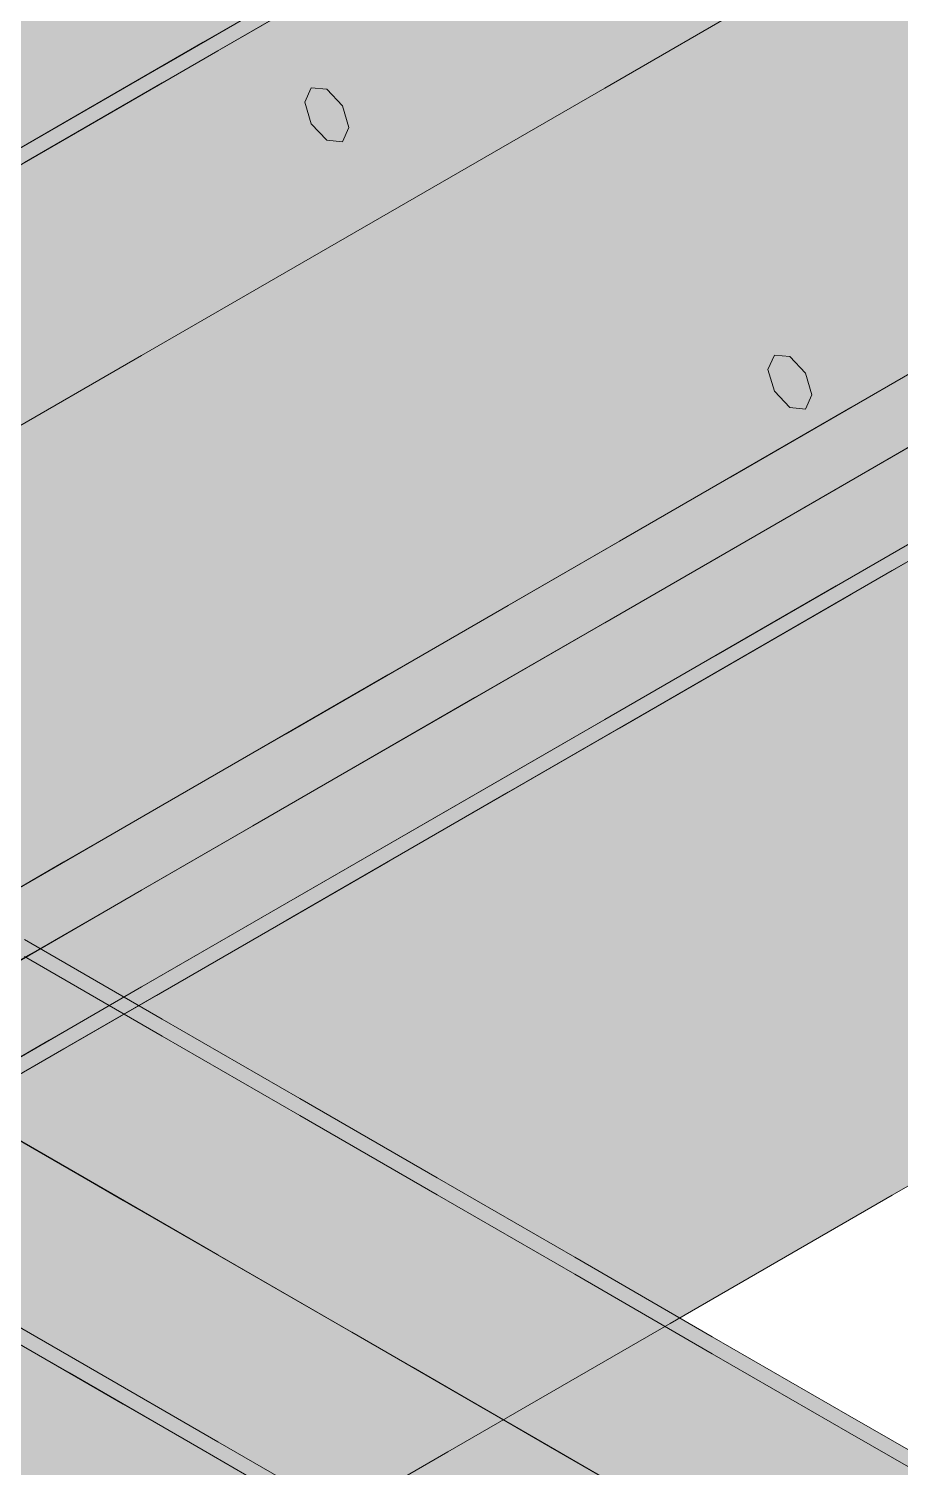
# Model space of a CAD drawing. Header units: metres. Extents: x 349021 to 349543, y 9281040 to 9281959.
# Drawn here: x 349206.8642 to 349207.0272, y 9281044.0771 to 9281044.3461 of the extents above; entities that cross this region are included whole.
import ezdxf

# ---------------------------------------------------------------- set-up
doc = ezdxf.new("R2010")
doc.units = ezdxf.units.M
doc.header["$LTSCALE"] = 0.25
doc.layers.add('ISO-3D', color=7, linetype='CONTINUOUS', lineweight=13)
doc.layers.add('ISO-3D-ARISTAS', color=250, linetype='CONTINUOUS', lineweight=13)

msp = doc.modelspace()

# ---------------------------------------------------------------- linework, layer by layer
at = {"layer": 'ISO-3D', "true_color": 0x8e8d88}
for points in [[(349206.92859, 9281044.36), (349206.88529, 9281044.335), (349206.92859, 9281044.41), (349206.88529, 9281044.385)], [(349207.01519, 9281044.36), (349206.97189, 9281044.335), (349207.01519, 9281044.41), (349206.97189, 9281044.385)], [(349206.88529, 9281044.335), (349206.84199, 9281044.31), (349206.88529, 9281044.385), (349206.84199, 9281044.36)], [(349206.97189, 9281044.335), (349206.92859, 9281044.31), (349206.97189, 9281044.385), (349206.92859, 9281044.36)], [(349207.05849, 9281044.3669), (349207.01519, 9281044.3419), (349207.05849, 9281044.385), (349207.01519, 9281044.36)], [(349207.05849, 9281044.335), (349207.01519, 9281044.31), (349207.05849, 9281044.385), (349207.01519, 9281044.36)], [(349207.05849, 9281044.32595), (349207.01519, 9281044.30095), (349207.05849, 9281044.3669), (349207.01519, 9281044.3419)], [(349206.92859, 9281044.31), (349206.88529, 9281044.285), (349206.92859, 9281044.36), (349206.88529, 9281044.335)], [(349207.01519, 9281044.3419), (349206.97189, 9281044.3169), (349207.01519, 9281044.36), (349206.97189, 9281044.335)], [(349207.01519, 9281044.31), (349206.97189, 9281044.285), (349207.01519, 9281044.36), (349206.97189, 9281044.335)], [(349207.01519, 9281044.30095), (349206.97189, 9281044.27595), (349207.01519, 9281044.3419), (349206.97189, 9281044.3169)], [(349206.88529, 9281044.285), (349206.84199, 9281044.26), (349206.88529, 9281044.335), (349206.84199, 9281044.31)], [(349206.97189, 9281044.3169), (349206.92859, 9281044.2919), (349206.97189, 9281044.335), (349206.92859, 9281044.31)], [(349206.97189, 9281044.285), (349206.92859, 9281044.26), (349206.97189, 9281044.335), (349206.92859, 9281044.31)], [(349207.05849, 9281044.285), (349207.01519, 9281044.26), (349207.05849, 9281044.335), (349207.01519, 9281044.31)], [(349207.05849, 9281044.285), (349207.01519, 9281044.26), (349207.05849, 9281044.32595), (349207.01519, 9281044.30095)], [(349206.97189, 9281044.27595), (349206.92859, 9281044.25095), (349206.97189, 9281044.3169), (349206.92859, 9281044.2919)], [(349206.92859, 9281044.2919), (349206.88529, 9281044.2669), (349206.92859, 9281044.31), (349206.88529, 9281044.285)], [(349206.92859, 9281044.26), (349206.88529, 9281044.235), (349206.92859, 9281044.31), (349206.88529, 9281044.285)], [(349207.01519, 9281044.26), (349206.97189, 9281044.235), (349207.01519, 9281044.31), (349206.97189, 9281044.285)], [(349207.01519, 9281044.26), (349206.97189, 9281044.235), (349207.01519, 9281044.30095), (349206.97189, 9281044.27595)], [(349207.06124, 9281044.26531), (349207.01794, 9281044.24031), (349207.06124, 9281044.30024), (349207.01794, 9281044.27524)], [(349206.92859, 9281044.25095), (349206.88529, 9281044.22595), (349206.92859, 9281044.2919), (349206.88529, 9281044.2669)], [(349206.88529, 9281044.2669), (349206.84199, 9281044.2419), (349206.88529, 9281044.285), (349206.84199, 9281044.26)], [(349206.88529, 9281044.235), (349206.84199, 9281044.21), (349206.88529, 9281044.285), (349206.84199, 9281044.26)], [(349206.97189, 9281044.235), (349206.92859, 9281044.21), (349206.97189, 9281044.285), (349206.92859, 9281044.26)], [(349207.05849, 9281044.2669), (349207.01519, 9281044.2419), (349207.05849, 9281044.285), (349207.01519, 9281044.26)], [(349206.97189, 9281044.235), (349206.92859, 9281044.21), (349206.97189, 9281044.27595), (349206.92859, 9281044.25095)], [(349207.01794, 9281044.24031), (349206.97464, 9281044.21531), (349207.01794, 9281044.27524), (349206.97464, 9281044.25024)], [(349207.06722, 9281044.23384), (349207.02566, 9281044.20985), (349207.06722, 9281044.26876), (349207.02566, 9281044.24477)], [(349206.88529, 9281044.22595), (349206.84199, 9281044.20095), (349206.88529, 9281044.2669), (349206.84199, 9281044.2419)], [(349206.92859, 9281044.21), (349206.88529, 9281044.185), (349206.92859, 9281044.26), (349206.88529, 9281044.235)], [(349207.01519, 9281044.2419), (349206.97189, 9281044.2169), (349207.01519, 9281044.26), (349206.97189, 9281044.235)], [(349206.92859, 9281044.21), (349206.88529, 9281044.185), (349206.92859, 9281044.25095), (349206.88529, 9281044.22595)], [(349206.97464, 9281044.21531), (349206.93134, 9281044.19031), (349206.97464, 9281044.25024), (349206.93134, 9281044.22524)], [(349207.02566, 9281044.20985), (349206.98411, 9281044.18585), (349207.02566, 9281044.24477), (349206.98411, 9281044.22078)], [(349206.88529, 9281044.185), (349206.84199, 9281044.16), (349206.88529, 9281044.235), (349206.84199, 9281044.21)], [(349206.97189, 9281044.2169), (349206.92859, 9281044.1919), (349206.97189, 9281044.235), (349206.92859, 9281044.21)], [(349207.06722, 9281044.19289), (349207.02566, 9281044.1689), (349207.06722, 9281044.23384), (349207.02566, 9281044.20985)], [(349206.88529, 9281044.185), (349206.84199, 9281044.16), (349206.88529, 9281044.22595), (349206.84199, 9281044.20095)], [(349206.93134, 9281044.19031), (349206.88804, 9281044.16531), (349206.93134, 9281044.22524), (349206.88804, 9281044.20024)], [(349206.98411, 9281044.18585), (349206.94255, 9281044.16186), (349206.98411, 9281044.22078), (349206.94255, 9281044.19679)], [(349206.92859, 9281044.1919), (349206.88529, 9281044.1669), (349206.92859, 9281044.21), (349206.88529, 9281044.185)], [(349207.02566, 9281044.1689), (349206.98411, 9281044.1449), (349207.02566, 9281044.20985), (349206.98411, 9281044.18585)], [(349206.88804, 9281044.16531), (349206.84474, 9281044.14031), (349206.88804, 9281044.20024), (349206.84474, 9281044.17524)], [(349206.94255, 9281044.16186), (349206.901, 9281044.13787), (349206.94255, 9281044.19679), (349206.901, 9281044.17279)], [(349207.06722, 9281044.15194), (349207.02566, 9281044.12795), (349207.06722, 9281044.19289), (349207.02566, 9281044.1689)], [(349206.88529, 9281044.1669), (349206.84199, 9281044.1419), (349206.88529, 9281044.185), (349206.84199, 9281044.16)], [(349206.98411, 9281044.1449), (349206.94255, 9281044.12091), (349206.98411, 9281044.18585), (349206.94255, 9281044.16186)], [(349206.901, 9281044.13787), (349206.85944, 9281044.11388), (349206.901, 9281044.17279), (349206.85944, 9281044.1488)], [(349207.02566, 9281044.12795), (349206.98411, 9281044.10395), (349207.02566, 9281044.1689), (349206.98411, 9281044.1449)], [(349206.94255, 9281044.12091), (349206.901, 9281044.09692), (349206.94255, 9281044.16186), (349206.901, 9281044.13787)], [(349206.98411, 9281044.10395), (349206.94255, 9281044.07996), (349206.98411, 9281044.1449), (349206.94255, 9281044.12091)], [(349206.901, 9281044.09692), (349206.85944, 9281044.07293), (349206.901, 9281044.13787), (349206.85944, 9281044.11388)], [(349206.94255, 9281044.07996), (349206.901, 9281044.05597), (349206.94255, 9281044.12091), (349206.901, 9281044.09692)], [(349206.901, 9281044.05597), (349206.85944, 9281044.03198), (349206.901, 9281044.09692), (349206.85944, 9281044.07293)]]:
    msp.add_solid(points, dxfattribs=at)
at = {"layer": 'ISO-3D', "true_color": 0xb0aea8}
for points in [[(349206.91416, 9281044.36833), (349206.87085, 9281044.34333), (349206.88529, 9281044.385), (349206.84199, 9281044.36)], [(349207.01519, 9281044.36), (349206.97189, 9281044.335), (349206.98632, 9281044.37667), (349206.94302, 9281044.35167)], [(349206.94302, 9281044.35167), (349206.89972, 9281044.32667), (349206.91416, 9281044.36833), (349206.87085, 9281044.34333)], [(349206.87085, 9281044.34333), (349206.82755, 9281044.31833), (349206.84199, 9281044.36), (349206.79869, 9281044.335)], [(349206.97189, 9281044.335), (349206.92859, 9281044.31), (349206.94302, 9281044.35167), (349206.89972, 9281044.32667)], [(349206.89972, 9281044.32667), (349206.85642, 9281044.30167), (349206.87085, 9281044.34333), (349206.82755, 9281044.31833)], [(349206.92859, 9281044.31), (349206.88529, 9281044.285), (349206.89972, 9281044.32667), (349206.85642, 9281044.30167)], [(349206.88529, 9281044.285), (349206.84199, 9281044.26), (349206.85642, 9281044.30167), (349206.81312, 9281044.27667)], [(349207.06722, 9281044.26876), (349207.02566, 9281044.24477), (349207.03697, 9281044.28623), (349206.99542, 9281044.26223)], [(349207.0706, 9281044.24596), (349207.02904, 9281044.22196), (349207.03073, 9281044.26897), (349206.98918, 9281044.24498)], [(349207.02566, 9281044.24477), (349206.98411, 9281044.22078), (349206.99542, 9281044.26223), (349206.95386, 9281044.23824)], [(349207.03697, 9281044.2513), (349206.99542, 9281044.22731), (349207.03422, 9281044.25289), (349206.99267, 9281044.2289)], [(349207.02904, 9281044.22196), (349206.98749, 9281044.19797), (349206.98918, 9281044.24498), (349206.94762, 9281044.22099)], [(349206.98411, 9281044.22078), (349206.94255, 9281044.19679), (349206.95386, 9281044.23824), (349206.91231, 9281044.21425)], [(349206.99542, 9281044.22731), (349206.95386, 9281044.20332), (349206.99267, 9281044.2289), (349206.95111, 9281044.2049)], [(349207.06891, 9281044.19895), (349207.02735, 9281044.17496), (349207.02904, 9281044.22196), (349206.98749, 9281044.19797)], [(349206.98749, 9281044.19797), (349206.94593, 9281044.17398), (349206.94762, 9281044.22099), (349206.90607, 9281044.197)], [(349206.94255, 9281044.19679), (349206.901, 9281044.17279), (349206.91231, 9281044.21425), (349206.87075, 9281044.19026)], [(349206.95386, 9281044.20332), (349206.91231, 9281044.17932), (349206.95111, 9281044.2049), (349206.90956, 9281044.18091)], [(349207.02735, 9281044.17496), (349206.9858, 9281044.15096), (349206.98749, 9281044.19797), (349206.94593, 9281044.17398)], [(349206.94593, 9281044.17398), (349206.90438, 9281044.14999), (349206.90607, 9281044.197), (349206.86451, 9281044.173)], [(349206.901, 9281044.17279), (349206.85944, 9281044.1488), (349206.87075, 9281044.19026), (349206.8292, 9281044.16626)], [(349206.91231, 9281044.17932), (349206.87075, 9281044.15533), (349206.90956, 9281044.18091), (349206.868, 9281044.15692)], [(349206.9858, 9281044.15096), (349206.94424, 9281044.12697), (349206.94593, 9281044.17398), (349206.90438, 9281044.14999)], [(349207.06722, 9281044.15194), (349207.02566, 9281044.12795), (349207.02735, 9281044.17496), (349206.9858, 9281044.15096)], [(349206.90438, 9281044.14999), (349206.86282, 9281044.12599), (349206.86451, 9281044.173), (349206.82295, 9281044.14901)], [(349206.87075, 9281044.15533), (349206.8292, 9281044.13134), (349206.868, 9281044.15692), (349206.82645, 9281044.13293)], [(349206.94424, 9281044.12697), (349206.90269, 9281044.10298), (349206.90438, 9281044.14999), (349206.86282, 9281044.12599)], [(349207.02566, 9281044.12795), (349206.98411, 9281044.10395), (349206.9858, 9281044.15096), (349206.94424, 9281044.12697)], [(349206.90269, 9281044.10298), (349206.86113, 9281044.07899), (349206.86282, 9281044.12599), (349206.82126, 9281044.102)], [(349206.98411, 9281044.10395), (349206.94255, 9281044.07996), (349206.94424, 9281044.12697), (349206.90269, 9281044.10298)], [(349206.94255, 9281044.07996), (349206.901, 9281044.05597), (349206.90269, 9281044.10298), (349206.86113, 9281044.07899)], [(349206.901, 9281044.05597), (349206.85944, 9281044.03198), (349206.86113, 9281044.07899), (349206.81958, 9281044.05499)]]:
    msp.add_solid(points, dxfattribs=at)
at = {"layer": 'ISO-3D', "true_color": 0x22252b}
for points in [[(349206.89611, 9281044.36061), (349206.87085, 9281044.34603), (349206.89611, 9281044.37807), (349206.87085, 9281044.36349)], [(349206.89955, 9281044.35942), (349206.87452, 9281044.34497), (349206.89955, 9281044.37688), (349206.87452, 9281044.36243)], [(349206.92137, 9281044.35773), (349206.89611, 9281044.34315), (349206.92137, 9281044.3752), (349206.89611, 9281044.36061)], [(349206.92458, 9281044.35641), (349206.89955, 9281044.34196), (349206.92458, 9281044.37387), (349206.89955, 9281044.35942)], [(349206.87085, 9281044.34603), (349206.8456, 9281044.33145), (349206.87085, 9281044.36349), (349206.8456, 9281044.34891)], [(349206.87452, 9281044.34497), (349206.84949, 9281044.33052), (349206.87452, 9281044.36243), (349206.84949, 9281044.34798)], [(349206.89611, 9281044.34315), (349206.87085, 9281044.32857), (349206.89611, 9281044.36061), (349206.87085, 9281044.34603)], [(349206.89955, 9281044.34196), (349206.87452, 9281044.32751), (349206.89955, 9281044.35942), (349206.87452, 9281044.34497)], [(349206.91485, 9281044.35079), (349206.88912, 9281044.33594), (349206.91485, 9281044.35397), (349206.88912, 9281044.33911)], [(349206.87085, 9281044.32857), (349206.8456, 9281044.31398), (349206.87085, 9281044.34603), (349206.8456, 9281044.33145)], [(349206.87452, 9281044.32751), (349206.84949, 9281044.31306), (349206.87452, 9281044.34497), (349206.84949, 9281044.33052)], [(349206.88912, 9281044.33594), (349206.8634, 9281044.32109), (349206.88912, 9281044.33911), (349206.8634, 9281044.32426)]]:
    msp.add_solid(points, dxfattribs=at)
at = {"layer": 'ISO-3D', "true_color": 0x2b2e35}
for points in [[(349206.89973, 9281044.35952), (349206.874, 9281044.34467), (349206.8846, 9281044.36825), (349206.85888, 9281044.3534)], [(349206.91485, 9281044.35397), (349206.88912, 9281044.33911), (349206.89835, 9281044.36349), (349206.87263, 9281044.34864)], [(349206.91485, 9281044.35079), (349206.88912, 9281044.33594), (349206.89973, 9281044.35952), (349206.874, 9281044.34467)], [(349206.87263, 9281044.34864), (349206.8469, 9281044.33379), (349206.85613, 9281044.35816), (349206.8304, 9281044.34331)], [(349206.92458, 9281044.35641), (349206.89955, 9281044.34196), (349206.92183, 9281044.358), (349206.8968, 9281044.34355)], [(349206.874, 9281044.34467), (349206.84828, 9281044.32982), (349206.85888, 9281044.3534), (349206.83315, 9281044.33855)], [(349206.88912, 9281044.33911), (349206.8634, 9281044.32426), (349206.87263, 9281044.34864), (349206.8469, 9281044.33379)], [(349206.88912, 9281044.33594), (349206.8634, 9281044.32109), (349206.874, 9281044.34467), (349206.84828, 9281044.32982)], [(349206.89955, 9281044.34196), (349206.87452, 9281044.32751), (349206.8968, 9281044.34355), (349206.87177, 9281044.3291)], [(349206.87452, 9281044.32751), (349206.84949, 9281044.31306), (349206.87177, 9281044.3291), (349206.84674, 9281044.31464)], [(349206.88912, 9281044.16089), (349206.87263, 9281044.15136), (349206.8634, 9281044.17574), (349206.8469, 9281044.16621)], [(349206.88912, 9281044.15771), (349206.874, 9281044.14898), (349206.8634, 9281044.17256), (349206.84828, 9281044.16383)], [(349206.87263, 9281044.15136), (349206.85613, 9281044.14184), (349206.8469, 9281044.16621), (349206.8304, 9281044.15669)], [(349206.874, 9281044.14898), (349206.85888, 9281044.14025), (349206.84828, 9281044.16383), (349206.83315, 9281044.1551)], [(349206.91485, 9281044.14603), (349206.89835, 9281044.13651), (349206.88912, 9281044.16089), (349206.87263, 9281044.15136)], [(349206.91485, 9281044.14286), (349206.89973, 9281044.13413), (349206.88912, 9281044.15771), (349206.874, 9281044.14898)], [(349206.89835, 9281044.13651), (349206.88185, 9281044.12698), (349206.87263, 9281044.15136), (349206.85613, 9281044.14184)], [(349206.89973, 9281044.13413), (349206.8846, 9281044.1254), (349206.874, 9281044.14898), (349206.85888, 9281044.14025)], [(349206.94057, 9281044.13118), (349206.92408, 9281044.12166), (349206.91485, 9281044.14603), (349206.89835, 9281044.13651)], [(349206.94057, 9281044.12801), (349206.92545, 9281044.11927), (349206.91485, 9281044.14286), (349206.89973, 9281044.13413)], [(349206.92408, 9281044.12166), (349206.90758, 9281044.11213), (349206.89835, 9281044.13651), (349206.88185, 9281044.12698)], [(349206.92545, 9281044.11927), (349206.91033, 9281044.11054), (349206.89973, 9281044.13413), (349206.8846, 9281044.1254)], [(349206.9663, 9281044.11633), (349206.9498, 9281044.1068), (349206.94057, 9281044.13118), (349206.92408, 9281044.12166)], [(349206.9663, 9281044.11315), (349206.95118, 9281044.10442), (349206.94057, 9281044.12801), (349206.92545, 9281044.11927)], [(349206.9498, 9281044.1068), (349206.9333, 9281044.09728), (349206.92408, 9281044.12166), (349206.90758, 9281044.11213)], [(349206.95118, 9281044.10442), (349206.93605, 9281044.09569), (349206.92545, 9281044.11927), (349206.91033, 9281044.11054)], [(349206.99202, 9281044.10148), (349206.97553, 9281044.09195), (349206.9663, 9281044.11633), (349206.9498, 9281044.1068)], [(349206.99202, 9281044.0983), (349206.9769, 9281044.08957), (349206.9663, 9281044.11315), (349206.95118, 9281044.10442)], [(349206.87452, 9281044.09629), (349206.87177, 9281044.0947), (349206.84949, 9281044.11074), (349206.84674, 9281044.10916)], [(349206.97553, 9281044.09195), (349206.95903, 9281044.08243), (349206.9498, 9281044.1068), (349206.9333, 9281044.09728)], [(349206.9769, 9281044.08957), (349206.96178, 9281044.08084), (349206.95118, 9281044.10442), (349206.93605, 9281044.09569)], [(349207.01775, 9281044.08662), (349207.00125, 9281044.0771), (349206.99202, 9281044.10148), (349206.97553, 9281044.09195)], [(349207.01775, 9281044.08345), (349207.00263, 9281044.07472), (349206.99202, 9281044.0983), (349206.9769, 9281044.08957)], [(349206.89955, 9281044.08184), (349206.8968, 9281044.08025), (349206.87452, 9281044.09629), (349206.87177, 9281044.0947)], [(349207.00125, 9281044.0771), (349206.98475, 9281044.06757), (349206.97553, 9281044.09195), (349206.95903, 9281044.08243)], [(349207.00263, 9281044.07472), (349206.9875, 9281044.06599), (349206.9769, 9281044.08957), (349206.96178, 9281044.08084)], [(349207.04347, 9281044.07177), (349207.02698, 9281044.06225), (349207.01775, 9281044.08662), (349207.00125, 9281044.0771)], [(349207.04347, 9281044.0686), (349207.02835, 9281044.05987), (349207.01775, 9281044.08345), (349207.00263, 9281044.07472)], [(349206.92458, 9281044.06739), (349206.92183, 9281044.0658), (349206.89955, 9281044.08184), (349206.8968, 9281044.08025)], [(349207.02698, 9281044.06225), (349207.01048, 9281044.05272), (349207.00125, 9281044.0771), (349206.98475, 9281044.06757)]]:
    msp.add_solid(points, dxfattribs=at)
at = {"layer": 'ISO-3D', "true_color": 0x6c452d}
for points in [[(349206.95615, 9281044.33535), (349206.95324, 9281044.33506), (349206.91485, 9281044.35919), (349206.91194, 9281044.3589)], [(349206.95032, 9281044.32524), (349206.95324, 9281044.32553), (349206.90902, 9281044.34909), (349206.91194, 9281044.34938)], [(349206.99746, 9281044.3115), (349206.99454, 9281044.31121), (349206.95615, 9281044.33535), (349206.95324, 9281044.33506)], [(349206.99162, 9281044.3014), (349206.99454, 9281044.30169), (349206.95032, 9281044.32524), (349206.95324, 9281044.32553)], [(349207.03876, 9281044.28765), (349207.03584, 9281044.28736), (349206.99746, 9281044.3115), (349206.99454, 9281044.31121)], [(349207.03293, 9281044.27755), (349207.03584, 9281044.27784), (349206.99162, 9281044.3014), (349206.99454, 9281044.30169)]]:
    msp.add_solid(points, dxfattribs=at)
at = {"layer": 'ISO-3D', "true_color": 0x5c3b26}
for points in [[(349206.95736, 9281044.33268), (349206.95615, 9281044.33535), (349206.91606, 9281044.35652), (349206.91485, 9281044.35919)], [(349206.94911, 9281044.32791), (349206.95032, 9281044.32524), (349206.90781, 9281044.35176), (349206.90902, 9281044.34909)], [(349206.99867, 9281044.30883), (349206.99746, 9281044.3115), (349206.95736, 9281044.33268), (349206.95615, 9281044.33535)], [(349206.99042, 9281044.30407), (349206.99162, 9281044.3014), (349206.94911, 9281044.32791), (349206.95032, 9281044.32524)], [(349207.03997, 9281044.28498), (349207.03876, 9281044.28765), (349206.99867, 9281044.30883), (349206.99746, 9281044.3115)], [(349207.03172, 9281044.28022), (349207.03293, 9281044.27755), (349206.99042, 9281044.30407), (349206.99162, 9281044.3014)]]:
    msp.add_solid(points, dxfattribs=at)
at = {"layer": 'ISO-3D', "true_color": 0x845437}
for points in [[(349206.95324, 9281044.33506), (349206.95032, 9281044.33198), (349206.91194, 9281044.3589), (349206.90902, 9281044.35582)], [(349206.95324, 9281044.32553), (349206.95615, 9281044.32861), (349206.91194, 9281044.34938), (349206.91485, 9281044.35246)], [(349206.99454, 9281044.31121), (349206.99162, 9281044.30813), (349206.95324, 9281044.33506), (349206.95032, 9281044.33198)], [(349206.99454, 9281044.30169), (349206.99746, 9281044.30476), (349206.95324, 9281044.32553), (349206.95615, 9281044.32861)], [(349207.03584, 9281044.28736), (349207.03293, 9281044.28429), (349206.99454, 9281044.31121), (349206.99162, 9281044.30813)], [(349207.03584, 9281044.27784), (349207.03876, 9281044.28092), (349206.99454, 9281044.30169), (349206.99746, 9281044.30476)]]:
    msp.add_solid(points, dxfattribs=at)
at = {"layer": 'ISO-3D', "true_color": 0x7e5035}
for points in [[(349206.95615, 9281044.32861), (349206.95736, 9281044.33268), (349206.91485, 9281044.35246), (349206.91606, 9281044.35652)], [(349206.95032, 9281044.33198), (349206.94911, 9281044.32791), (349206.90902, 9281044.35582), (349206.90781, 9281044.35176)], [(349206.99746, 9281044.30476), (349206.99867, 9281044.30883), (349206.95615, 9281044.32861), (349206.95736, 9281044.33268)], [(349206.99162, 9281044.30813), (349206.99042, 9281044.30407), (349206.95032, 9281044.33198), (349206.94911, 9281044.32791)], [(349207.03293, 9281044.28429), (349207.03172, 9281044.28022), (349206.99162, 9281044.30813), (349206.99042, 9281044.30407)], [(349207.03876, 9281044.28092), (349207.03997, 9281044.28498), (349206.99746, 9281044.30476), (349206.99867, 9281044.30883)]]:
    msp.add_solid(points, dxfattribs=at)
at = {"layer": 'ISO-3D', "true_color": 0x513422}
for points in [[(349206.95711, 9281044.35623), (349206.95832, 9281044.3589), (349206.91581, 9281044.33238), (349206.91701, 9281044.33505)], [(349206.96536, 9281044.35146), (349206.96415, 9281044.34879), (349206.92405, 9281044.32762), (349206.92285, 9281044.32495)], [(349207.04371, 9281044.30623), (349207.04492, 9281044.3089), (349207.00241, 9281044.28238), (349207.00362, 9281044.28505)], [(349207.05196, 9281044.30146), (349207.05075, 9281044.29879), (349207.01066, 9281044.27762), (349207.00945, 9281044.27495)]]:
    msp.add_solid(points, dxfattribs=at)
at = {"layer": 'ISO-3D', "true_color": 0x70482f}
for points in [[(349206.95832, 9281044.3589), (349206.96123, 9281044.35861), (349206.91701, 9281044.33505), (349206.91993, 9281044.33476)], [(349206.96415, 9281044.34879), (349206.96123, 9281044.34908), (349206.92285, 9281044.32495), (349206.91993, 9281044.32524)], [(349207.04492, 9281044.3089), (349207.04783, 9281044.30861), (349207.00362, 9281044.28505), (349207.00653, 9281044.28476)], [(349207.05075, 9281044.29879), (349207.04783, 9281044.29908), (349207.00945, 9281044.27495), (349207.00653, 9281044.27524)]]:
    msp.add_solid(points, dxfattribs=at)
at = {"layer": 'ISO-3D', "true_color": 0x805135}
for points in [[(349206.96123, 9281044.35861), (349206.96415, 9281044.35553), (349206.91993, 9281044.33476), (349206.92285, 9281044.33168)], [(349206.96123, 9281044.34908), (349206.95832, 9281044.35216), (349206.91993, 9281044.32524), (349206.91701, 9281044.32832)], [(349207.04783, 9281044.30861), (349207.05075, 9281044.30553), (349207.00653, 9281044.28476), (349207.00945, 9281044.28168)], [(349207.04783, 9281044.29908), (349207.04492, 9281044.30216), (349207.00653, 9281044.27524), (349207.00362, 9281044.27832)]]:
    msp.add_solid(points, dxfattribs=at)
at = {"layer": 'ISO-3D', "true_color": 0x734930}
for points in [[(349206.95832, 9281044.35216), (349206.95711, 9281044.35623), (349206.91701, 9281044.32832), (349206.91581, 9281044.33238)], [(349206.96415, 9281044.35553), (349206.96536, 9281044.35146), (349206.92285, 9281044.33168), (349206.92405, 9281044.32762)], [(349207.04492, 9281044.30216), (349207.04371, 9281044.30623), (349207.00362, 9281044.27832), (349207.00241, 9281044.28238)], [(349207.05075, 9281044.30553), (349207.05196, 9281044.30146), (349207.00945, 9281044.28168), (349207.01066, 9281044.27762)]]:
    msp.add_solid(points, dxfattribs=at)
at = {"layer": 'ISO-3D', "true_color": 0x6f472f}
for points in [[(349206.91993, 9281044.33), (349206.91581, 9281044.33238), (349206.91701, 9281044.33505)], [(349206.91993, 9281044.33), (349206.91701, 9281044.33505), (349206.91993, 9281044.33476)], [(349206.91993, 9281044.33), (349206.91993, 9281044.33476), (349206.92285, 9281044.33168)], [(349206.91993, 9281044.33), (349206.91701, 9281044.32832), (349206.91581, 9281044.33238)], [(349206.91993, 9281044.33), (349206.91993, 9281044.32524), (349206.91701, 9281044.32832)], [(349206.91993, 9281044.33), (349206.92285, 9281044.33168), (349206.92405, 9281044.32762)], [(349206.91993, 9281044.33), (349206.92285, 9281044.32495), (349206.91993, 9281044.32524)], [(349206.91993, 9281044.33), (349206.92405, 9281044.32762), (349206.92285, 9281044.32495)], [(349207.00653, 9281044.28), (349207.00241, 9281044.28238), (349207.00362, 9281044.28505)], [(349207.00653, 9281044.28), (349207.00362, 9281044.28505), (349207.00653, 9281044.28476)], [(349207.00653, 9281044.28), (349207.00653, 9281044.28476), (349207.00945, 9281044.28168)], [(349207.00653, 9281044.28), (349207.00362, 9281044.27832), (349207.00241, 9281044.28238)], [(349207.00653, 9281044.28), (349207.00945, 9281044.28168), (349207.01066, 9281044.27762)], [(349207.00653, 9281044.28), (349207.00653, 9281044.27524), (349207.00362, 9281044.27832)], [(349207.00653, 9281044.28), (349207.00945, 9281044.27495), (349207.00653, 9281044.27524)], [(349207.00653, 9281044.28), (349207.01066, 9281044.27762), (349207.00945, 9281044.27495)]]:
    msp.add_solid(points, dxfattribs=at)
at = {"layer": 'ISO-3D', "true_color": 0x262a30}
for points in [[(349206.88912, 9281044.15771), (349206.8634, 9281044.17256), (349206.88912, 9281044.16089), (349206.8634, 9281044.17574)], [(349206.91485, 9281044.14286), (349206.88912, 9281044.15771), (349206.91485, 9281044.14603), (349206.88912, 9281044.16089)], [(349206.87452, 9281044.11375), (349206.84949, 9281044.12821), (349206.87452, 9281044.13122), (349206.84949, 9281044.14567)], [(349206.94057, 9281044.12801), (349206.91485, 9281044.14286), (349206.94057, 9281044.13118), (349206.91485, 9281044.14603)], [(349206.88185, 9281044.12381), (349206.85613, 9281044.13866), (349206.88185, 9281044.12698), (349206.85613, 9281044.14184)], [(349206.88185, 9281044.10635), (349206.85613, 9281044.1212), (349206.88185, 9281044.12381), (349206.85613, 9281044.13866)], [(349206.89955, 9281044.0993), (349206.87452, 9281044.11375), (349206.89955, 9281044.11677), (349206.87452, 9281044.13122)], [(349206.9663, 9281044.11315), (349206.94057, 9281044.12801), (349206.9663, 9281044.11633), (349206.94057, 9281044.13118)], [(349206.87452, 9281044.09629), (349206.84949, 9281044.11074), (349206.87452, 9281044.11375), (349206.84949, 9281044.12821)], [(349206.90758, 9281044.10896), (349206.88185, 9281044.12381), (349206.90758, 9281044.11213), (349206.88185, 9281044.12698)], [(349206.90758, 9281044.09149), (349206.88185, 9281044.10635), (349206.90758, 9281044.10896), (349206.88185, 9281044.12381)], [(349206.88185, 9281044.08888), (349206.85613, 9281044.10374), (349206.88185, 9281044.10635), (349206.85613, 9281044.1212)], [(349206.92458, 9281044.08485), (349206.89955, 9281044.0993), (349206.92458, 9281044.10231), (349206.89955, 9281044.11677)], [(349206.99202, 9281044.0983), (349206.9663, 9281044.11315), (349206.99202, 9281044.10148), (349206.9663, 9281044.11633)], [(349206.89955, 9281044.08184), (349206.87452, 9281044.09629), (349206.89955, 9281044.0993), (349206.87452, 9281044.11375)], [(349206.9333, 9281044.0941), (349206.90758, 9281044.10896), (349206.9333, 9281044.09728), (349206.90758, 9281044.11213)], [(349206.9333, 9281044.07664), (349206.90758, 9281044.09149), (349206.9333, 9281044.0941), (349206.90758, 9281044.10896)], [(349206.90758, 9281044.07403), (349206.88185, 9281044.08888), (349206.90758, 9281044.09149), (349206.88185, 9281044.10635)], [(349206.94961, 9281044.0704), (349206.92458, 9281044.08485), (349206.94961, 9281044.08786), (349206.92458, 9281044.10231)], [(349207.01775, 9281044.08345), (349206.99202, 9281044.0983), (349207.01775, 9281044.08662), (349206.99202, 9281044.10148)], [(349206.92458, 9281044.06739), (349206.89955, 9281044.08184), (349206.92458, 9281044.08485), (349206.89955, 9281044.0993)], [(349206.95903, 9281044.07925), (349206.9333, 9281044.0941), (349206.95903, 9281044.08243), (349206.9333, 9281044.09728)], [(349206.95903, 9281044.06179), (349206.9333, 9281044.07664), (349206.95903, 9281044.07925), (349206.9333, 9281044.0941)], [(349206.9333, 9281044.05918), (349206.90758, 9281044.07403), (349206.9333, 9281044.07664), (349206.90758, 9281044.09149)], [(349206.97464, 9281044.05595), (349206.94961, 9281044.0704), (349206.97464, 9281044.07341), (349206.94961, 9281044.08786)], [(349206.94961, 9281044.05294), (349206.92458, 9281044.06739), (349206.94961, 9281044.0704), (349206.92458, 9281044.08485)], [(349207.04347, 9281044.0686), (349207.01775, 9281044.08345), (349207.04347, 9281044.07177), (349207.01775, 9281044.08662)], [(349206.98475, 9281044.0644), (349206.95903, 9281044.07925), (349206.98475, 9281044.06757), (349206.95903, 9281044.08243)], [(349206.98475, 9281044.04694), (349206.95903, 9281044.06179), (349206.98475, 9281044.0644), (349206.95903, 9281044.07925)]]:
    msp.add_solid(points, dxfattribs=at)
at = {"layer": 'ISO-3D-ARISTAS', "color": 250}
for p, q in [((349206.97189, 9281044.335), (349207.01519, 9281044.36)), ((349207.01519, 9281044.36), (349206.97189, 9281044.335)), ((349206.92137, 9281044.35773), (349206.89611, 9281044.34315)), ((349206.8968, 9281044.34355), (349206.92183, 9281044.358)), ((349206.92458, 9281044.35641), (349206.89955, 9281044.34196)), ((349206.92458, 9281044.35641), (349206.89955, 9281044.34196)), ((349206.91485, 9281044.35397), (349206.88912, 9281044.33911)), ((349206.88912, 9281044.33911), (349206.91485, 9281044.35397)), ((349206.91485, 9281044.35079), (349206.88912, 9281044.33594)), ((349206.91485, 9281044.35079), (349206.88912, 9281044.33594)), ((349206.89611, 9281044.34315), (349206.87085, 9281044.32857)), ((349206.87177, 9281044.3291), (349206.8968, 9281044.34355)), ((349206.89955, 9281044.34196), (349206.87452, 9281044.32751)), ((349206.89955, 9281044.34196), (349206.87452, 9281044.32751)), ((349206.88912, 9281044.33911), (349206.8634, 9281044.32426)), ((349206.8634, 9281044.32426), (349206.88912, 9281044.33911)), ((349206.88912, 9281044.33594), (349206.8634, 9281044.32109)), ((349206.88912, 9281044.33594), (349206.8634, 9281044.32109)), ((349206.91701, 9281044.33505), (349206.91581, 9281044.33238)), ((349206.91581, 9281044.33238), (349206.91701, 9281044.33505)), ((349206.91993, 9281044.33476), (349206.91701, 9281044.33505)), ((349206.91701, 9281044.33505), (349206.91993, 9281044.33476)), ((349206.92285, 9281044.33168), (349206.91993, 9281044.33476)), ((349206.91993, 9281044.33476), (349206.92285, 9281044.33168)), ((349206.92859, 9281044.31), (349206.97189, 9281044.335)), ((349206.97189, 9281044.335), (349206.92859, 9281044.31)), ((349206.91581, 9281044.33238), (349206.91701, 9281044.32832)), ((349206.91701, 9281044.32832), (349206.91581, 9281044.33238)), ((349206.92405, 9281044.32762), (349206.92285, 9281044.33168)), ((349206.92285, 9281044.33168), (349206.92405, 9281044.32762)), ((349206.87085, 9281044.32857), (349206.8456, 9281044.31398)), ((349206.84674, 9281044.31464), (349206.87177, 9281044.3291)), ((349206.87452, 9281044.32751), (349206.84949, 9281044.31306)), ((349206.87452, 9281044.32751), (349206.84949, 9281044.31306)), ((349206.91701, 9281044.32832), (349206.91993, 9281044.32524)), ((349206.91993, 9281044.32524), (349206.91701, 9281044.32832)), ((349206.92285, 9281044.32495), (349206.92405, 9281044.32762)), ((349206.92405, 9281044.32762), (349206.92285, 9281044.32495)), ((349206.91993, 9281044.32524), (349206.92285, 9281044.32495)), ((349206.92285, 9281044.32495), (349206.91993, 9281044.32524)), ((349206.88529, 9281044.285), (349206.92859, 9281044.31)), ((349206.92859, 9281044.31), (349206.88529, 9281044.285)), ((349207.01794, 9281044.27524), (349207.06124, 9281044.30024)), ((349206.84199, 9281044.26), (349206.88529, 9281044.285)), ((349206.88529, 9281044.285), (349206.84199, 9281044.26)), ((349206.99542, 9281044.26223), (349207.03697, 9281044.28623)), ((349207.00362, 9281044.28505), (349207.00241, 9281044.28238)), ((349207.00241, 9281044.28238), (349207.00362, 9281044.28505)), ((349207.00653, 9281044.28476), (349207.00362, 9281044.28505)), ((349207.00362, 9281044.28505), (349207.00653, 9281044.28476)), ((349207.00945, 9281044.28168), (349207.00653, 9281044.28476)), ((349207.00653, 9281044.28476), (349207.00945, 9281044.28168)), ((349207.05849, 9281044.285), (349207.01519, 9281044.26)), ((349207.00241, 9281044.28238), (349207.00362, 9281044.27832)), ((349207.00362, 9281044.27832), (349207.00241, 9281044.28238)), ((349207.01066, 9281044.27762), (349207.00945, 9281044.28168)), ((349207.00945, 9281044.28168), (349207.01066, 9281044.27762)), ((349207.00362, 9281044.27832), (349207.00653, 9281044.27524)), ((349207.00653, 9281044.27524), (349207.00362, 9281044.27832)), ((349207.00945, 9281044.27495), (349207.01066, 9281044.27762)), ((349207.01066, 9281044.27762), (349207.00945, 9281044.27495)), ((349206.97464, 9281044.25024), (349207.01794, 9281044.27524)), ((349207.00653, 9281044.27524), (349207.00945, 9281044.27495)), ((349207.00945, 9281044.27495), (349207.00653, 9281044.27524)), ((349206.98918, 9281044.24498), (349207.03073, 9281044.26897)), ((349207.02566, 9281044.24477), (349207.06722, 9281044.26876)), ((349207.06722, 9281044.26876), (349207.02566, 9281044.24477)), ((349207.05849, 9281044.2669), (349207.01519, 9281044.2419)), ((349207.06124, 9281044.26531), (349207.01794, 9281044.24031)), ((349206.95386, 9281044.23824), (349206.99542, 9281044.26223)), ((349207.01519, 9281044.26), (349206.97189, 9281044.235)), ((349206.99267, 9281044.2289), (349207.03422, 9281044.25289)), ((349206.93134, 9281044.22524), (349206.97464, 9281044.25024)), ((349207.03697, 9281044.2513), (349206.99542, 9281044.22731)), ((349206.94762, 9281044.22099), (349206.98918, 9281044.24498)), ((349206.98411, 9281044.22078), (349207.02566, 9281044.24477)), ((349207.02566, 9281044.24477), (349206.98411, 9281044.22078)), ((349207.01519, 9281044.2419), (349206.97189, 9281044.2169)), ((349206.91231, 9281044.21425), (349206.95386, 9281044.23824)), ((349207.01794, 9281044.24031), (349206.97464, 9281044.21531)), ((349206.97189, 9281044.235), (349206.92859, 9281044.21)), ((349206.95111, 9281044.2049), (349206.99267, 9281044.2289)), ((349206.99542, 9281044.22731), (349206.95386, 9281044.20332)), ((349206.88804, 9281044.20024), (349206.93134, 9281044.22524)), ((349206.90607, 9281044.197), (349206.94762, 9281044.22099)), ((349206.94255, 9281044.19679), (349206.98411, 9281044.22078)), ((349206.98411, 9281044.22078), (349206.94255, 9281044.19679)), ((349206.97189, 9281044.2169), (349206.92859, 9281044.1919)), ((349206.87075, 9281044.19026), (349206.91231, 9281044.21425)), ((349206.97464, 9281044.21531), (349206.93134, 9281044.19031)), ((349206.92859, 9281044.21), (349206.88529, 9281044.185)), ((349206.90956, 9281044.18091), (349206.95111, 9281044.2049)), ((349206.95386, 9281044.20332), (349206.91231, 9281044.17932)), ((349206.84474, 9281044.17524), (349206.88804, 9281044.20024)), ((349206.86451, 9281044.173), (349206.90607, 9281044.197)), ((349206.901, 9281044.17279), (349206.94255, 9281044.19679)), ((349206.94255, 9281044.19679), (349206.901, 9281044.17279)), ((349206.8292, 9281044.16626), (349206.87075, 9281044.19026)), ((349206.92859, 9281044.1919), (349206.88529, 9281044.1669)), ((349206.93134, 9281044.19031), (349206.88804, 9281044.16531)), ((349206.88529, 9281044.185), (349206.84199, 9281044.16)), ((349206.868, 9281044.15692), (349206.90956, 9281044.18091)), ((349206.91231, 9281044.17932), (349206.87075, 9281044.15533)), ((349206.8634, 9281044.17574), (349206.88912, 9281044.16089)), ((349206.8634, 9281044.17574), (349206.88912, 9281044.16089)), ((349206.82295, 9281044.14901), (349206.86451, 9281044.173)), ((349206.85944, 9281044.1488), (349206.901, 9281044.17279)), ((349206.901, 9281044.17279), (349206.85944, 9281044.1488)), ((349206.88912, 9281044.15771), (349206.8634, 9281044.17256)), ((349206.8634, 9281044.17256), (349206.88912, 9281044.15771)), ((349206.88529, 9281044.1669), (349206.84199, 9281044.1419)), ((349206.88804, 9281044.16531), (349206.84474, 9281044.14031)), ((349206.88912, 9281044.16089), (349206.91485, 9281044.14603)), ((349206.88912, 9281044.16089), (349206.91485, 9281044.14603)), ((349206.91485, 9281044.14286), (349206.88912, 9281044.15771)), ((349206.88912, 9281044.15771), (349206.91485, 9281044.14286)), ((349206.82645, 9281044.13293), (349206.868, 9281044.15692)), ((349206.87075, 9281044.15533), (349206.8292, 9281044.13134)), ((349207.06722, 9281044.15194), (349207.02566, 9281044.12795)), ((349207.06722, 9281044.15194), (349207.02566, 9281044.12795)), ((349206.84949, 9281044.14567), (349206.87452, 9281044.13122)), ((349206.91485, 9281044.14603), (349206.94057, 9281044.13118)), ((349206.91485, 9281044.14603), (349206.94057, 9281044.13118)), ((349206.88185, 9281044.12698), (349206.85613, 9281044.14184)), ((349206.85613, 9281044.14184), (349206.88185, 9281044.12698)), ((349206.94057, 9281044.12801), (349206.91485, 9281044.14286)), ((349206.91485, 9281044.14286), (349206.94057, 9281044.12801)), ((349206.8846, 9281044.1254), (349206.85888, 9281044.14025)), ((349206.87452, 9281044.13122), (349206.89955, 9281044.11677)), ((349206.94057, 9281044.13118), (349206.9663, 9281044.11633)), ((349206.94057, 9281044.13118), (349206.9663, 9281044.11633)), ((349206.9663, 9281044.11315), (349206.94057, 9281044.12801)), ((349206.94057, 9281044.12801), (349206.9663, 9281044.11315)), ((349207.02566, 9281044.12795), (349206.98411, 9281044.10395)), ((349207.02566, 9281044.12795), (349206.98411, 9281044.10395)), ((349206.90758, 9281044.11213), (349206.88185, 9281044.12698)), ((349206.88185, 9281044.12698), (349206.90758, 9281044.11213)), ((349206.91033, 9281044.11054), (349206.8846, 9281044.1254)), ((349206.89955, 9281044.11677), (349206.92458, 9281044.10231)), ((349206.9663, 9281044.11633), (349206.99202, 9281044.10148)), ((349206.9663, 9281044.11633), (349206.99202, 9281044.10148)), ((349206.9333, 9281044.09728), (349206.90758, 9281044.11213)), ((349206.90758, 9281044.11213), (349206.9333, 9281044.09728)), ((349206.99202, 9281044.0983), (349206.9663, 9281044.11315)), ((349206.9663, 9281044.11315), (349206.99202, 9281044.0983)), ((349206.87177, 9281044.0947), (349206.84674, 9281044.10916)), ((349206.84949, 9281044.11074), (349206.87452, 9281044.09629)), ((349206.87452, 9281044.09629), (349206.84949, 9281044.11074)), ((349206.93605, 9281044.09569), (349206.91033, 9281044.11054)), ((349206.88185, 9281044.08888), (349206.85613, 9281044.10374)), ((349206.98411, 9281044.10395), (349206.94255, 9281044.07996)), ((349206.98411, 9281044.10395), (349206.94255, 9281044.07996)), ((349206.92458, 9281044.10231), (349206.94961, 9281044.08786)), ((349206.99202, 9281044.10148), (349207.01775, 9281044.08662)), ((349206.99202, 9281044.10148), (349207.01775, 9281044.08662)), ((349207.01775, 9281044.08345), (349206.99202, 9281044.0983)), ((349206.99202, 9281044.0983), (349207.01775, 9281044.08345)), ((349206.87452, 9281044.09629), (349206.89955, 9281044.08184)), ((349206.89955, 9281044.08184), (349206.87452, 9281044.09629)), ((349206.95903, 9281044.08243), (349206.9333, 9281044.09728)), ((349206.9333, 9281044.09728), (349206.95903, 9281044.08243)), ((349206.96178, 9281044.08084), (349206.93605, 9281044.09569)), ((349206.8968, 9281044.08025), (349206.87177, 9281044.0947)), ((349206.90758, 9281044.07403), (349206.88185, 9281044.08888)), ((349206.94961, 9281044.08786), (349206.97464, 9281044.07341)), ((349207.01775, 9281044.08662), (349207.04347, 9281044.07177)), ((349207.01775, 9281044.08662), (349207.04347, 9281044.07177)), ((349206.98475, 9281044.06757), (349206.95903, 9281044.08243)), ((349206.95903, 9281044.08243), (349206.98475, 9281044.06757)), ((349207.04347, 9281044.0686), (349207.01775, 9281044.08345)), ((349207.01775, 9281044.08345), (349207.04347, 9281044.0686)), ((349206.92183, 9281044.0658), (349206.8968, 9281044.08025)), ((349206.89955, 9281044.08184), (349206.92458, 9281044.06739)), ((349206.92458, 9281044.06739), (349206.89955, 9281044.08184)), ((349206.94255, 9281044.07996), (349206.901, 9281044.05597)), ((349206.94255, 9281044.07996), (349206.901, 9281044.05597)), ((349206.9875, 9281044.06599), (349206.96178, 9281044.08084))]:
    msp.add_line(p, q, dxfattribs=at)

doc.saveas('drawing.dxf')
